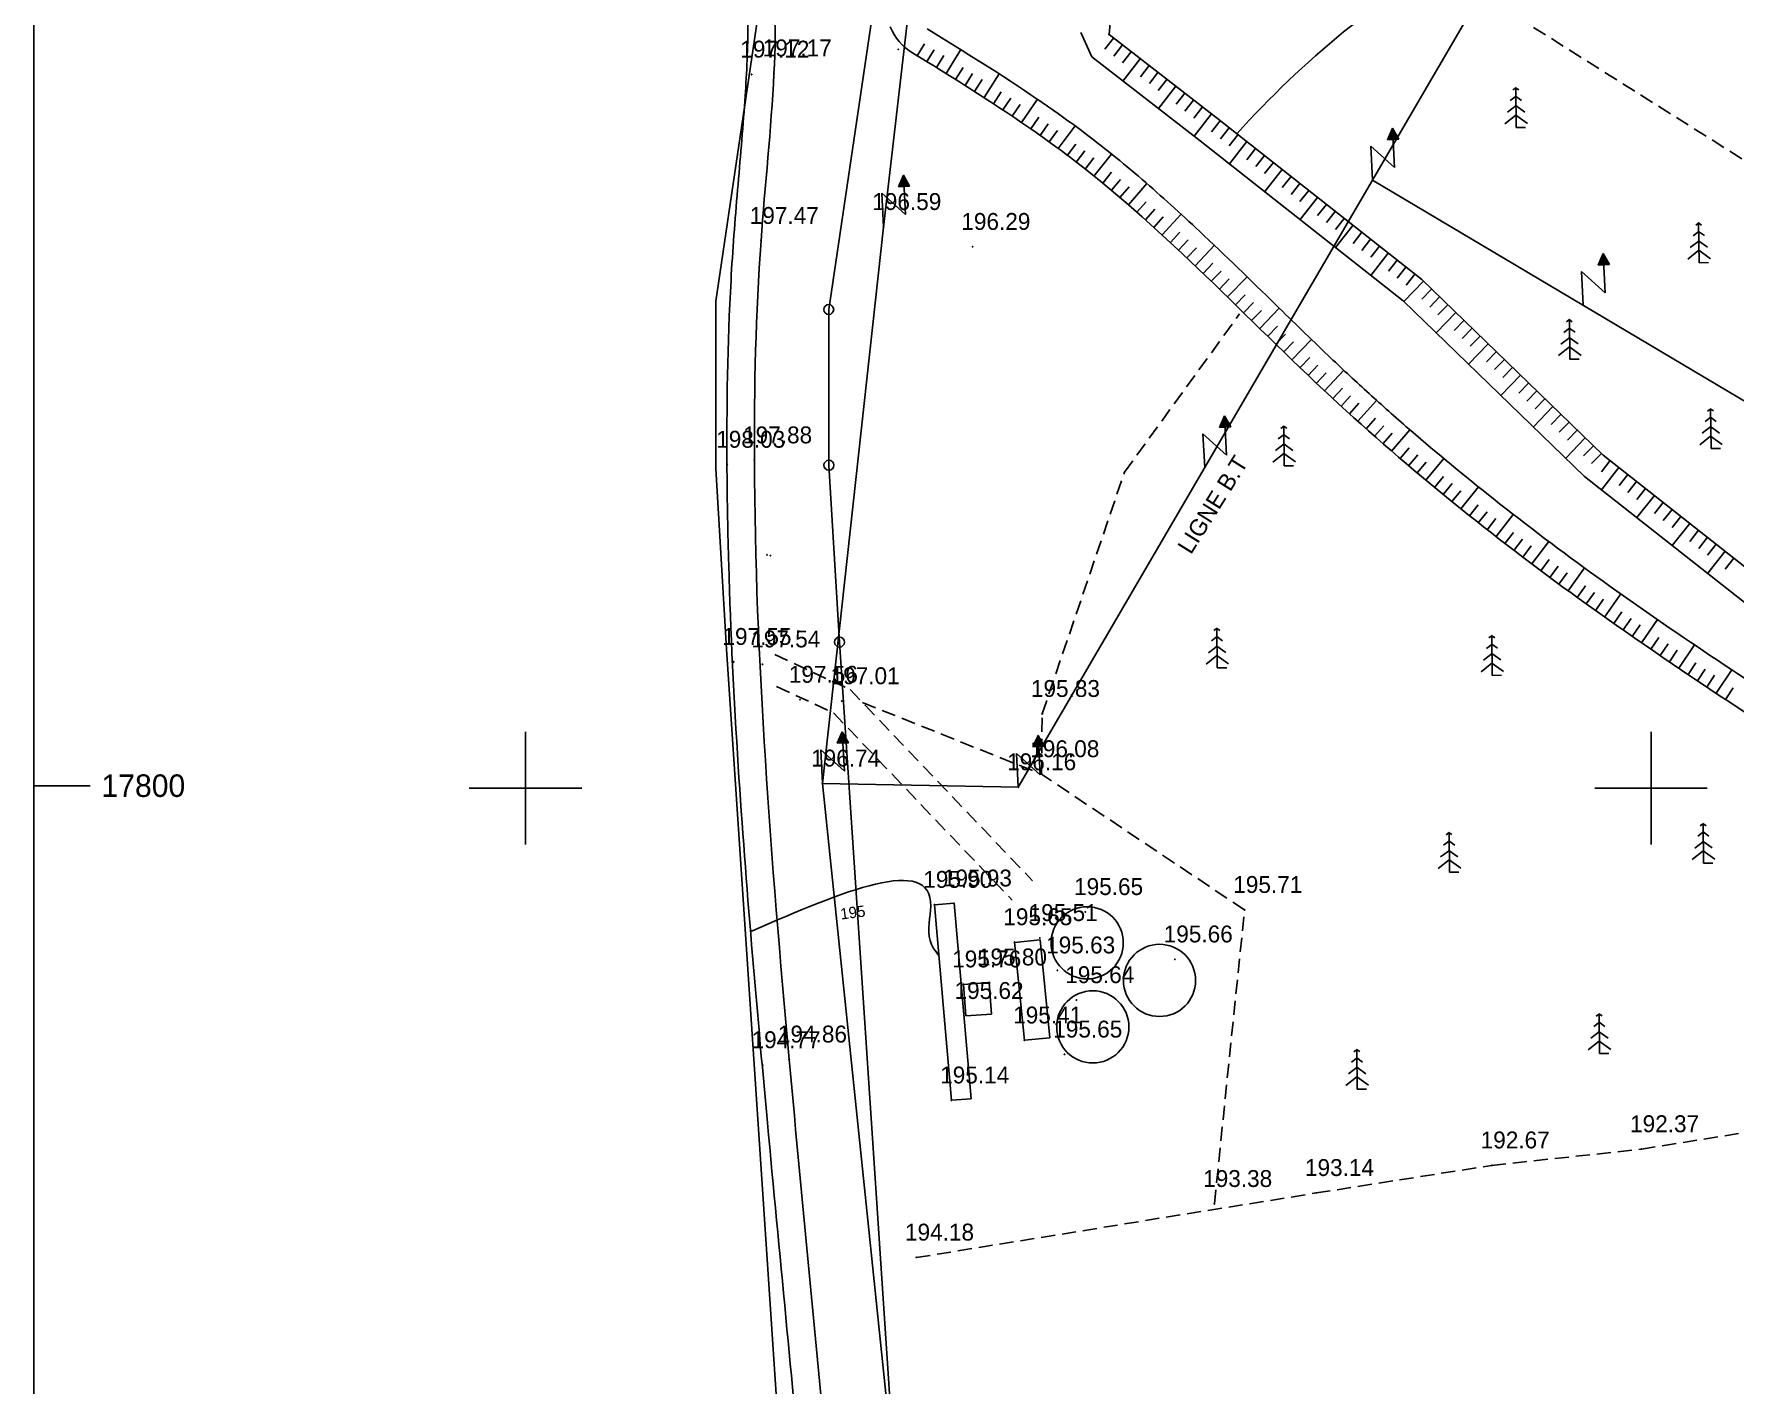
# Model space of a CAD drawing. Extents: x -83928 to -81707, y 15464 to 18601.
# Drawn here: x -83887.3 to -83585.3, y 17694 to 17933.9 of the extents above; entities that cross this region are included whole.
import ezdxf
from ezdxf.enums import TextEntityAlignment as Align

# ---------------------------------------------------------------- set-up
doc = ezdxf.new("R2010")
doc.units = 0
doc.header["$MEASUREMENT"] = 0
doc.linetypes.add('ACAD_ISO03W100', pattern=[30, 12, -18])
doc.linetypes.add('INTERROMPU', pattern=[0.75, 0.5, -0.25])
doc.layers.add('ACCE', color=4, linetype='INTERROMPU', lineweight=25)
for name, color, linetype in [('ALT', 7, 'Continuous'), ('BORNE', 1, 'Continuous'), ('CarPerim', 7, 'Continuous'), ('Carroyage 1', 7, 'Continuous'), ('CarTexte', 7, 'Continuous'), ('CNiv_1', 1, 'Continuous'), ('CONST', 7, 'Continuous'), ('CORDONNE', 6, 'Continuous'), ('Cotation CN', 6, 'Continuous'), ('ECOULEMENT', 160, 'ACAD_ISO03W100'), ('electric', 50, 'Continuous'), ('LIMITE', 40, 'INTERROMPU'), ('POINTS', 3, 'Continuous'), ('Talus', 5, 'Continuous'), ('TITRE', 1, 'Continuous'), ('USL', 2, 'Continuous'), ('VOIRIE', 4, 'Continuous')]:
    doc.layers.add(name, color=color, linetype=linetype)

# ---------------------------------------------------------------- blocks, each defined once
blk = doc.blocks.new('CotaCNiv')
at = {"invisible_edges": 15}
blk.add_3dface([(-0.5, -0.5), (0.5, -0.5), (0.5, 0.5), (-0.5, 0.5)], dxfattribs=at)
blk.add_3dface([(-0.5, -0.5), (0.5, -0.5), (0.5, 0.5), (-0.5, 0.5)], dxfattribs=at)
blk.add_attdef('ALTCNIV', text='', height=0.4).set_placement((0, 0), align=Align.MIDDLE)
blk = doc.blocks.new('T10')
at = {"layer": 'USL'}
for p, q in [((0.02, 3.53), (-0.26, 3.33)), ((-0.02, 3.53), (0.26, 3.33)), ((0, 0), (0, 3.5)), ((0.02, 1.94), (-0.77, 1.36)), ((0.02, 2.78), (-0.5, 2.4)), ((-0.02, 2.78), (0.5, 2.4)), ((-0.02, 1.94), (0.77, 1.36)), ((-1, 0.34), (-0.02, 1.1)), ((-0.02, 1.1), (1.01, 0.34)), ((0, 0), (0.83, 0))]:
    blk.add_line(p, q, dxfattribs=at)
blk = doc.blocks.new('*X2')
for p, q in [((6.01, 6.5), (6.67, 7.16)), ((6.03, 6.56), (6.66, 7.19)), ((6.04, 6.5), (6.68, 7.14)), ((6.07, 6.63), (6.64, 7.21)), ((6.08, 6.5), (6.69, 7.12)), ((6.1, 6.7), (6.63, 7.23)), ((6.11, 6.5), (6.7, 7.09)), ((6.14, 6.77), (6.62, 7.26)), ((6.15, 6.5), (6.72, 7.07)), ((6.17, 6.84), (6.61, 7.28)), ((6.18, 6.5), (6.73, 7.05)), ((6.21, 6.91), (6.6, 7.3)), ((6.22, 6.5), (6.74, 7.02)), ((6.24, 6.98), (6.59, 7.33)), ((6.25, 6.5), (6.75, 7)), ((6.28, 7.06), (6.57, 7.35)), ((6.29, 6.5), (6.76, 6.97)), ((6.31, 7.13), (6.56, 7.38)), ((6.32, 6.5), (6.77, 6.95)), ((6.35, 7.2), (6.55, 7.4)), ((6.36, 6.5), (6.79, 6.93)), ((6.38, 7.27), (6.54, 7.42)), ((6.39, 6.5), (6.8, 6.9)), ((6.42, 7.34), (6.53, 7.45)), ((6.43, 6.5), (6.81, 6.88)), ((6.45, 7.41), (6.52, 7.47)), ((6.46, 6.5), (6.82, 6.86)), ((6.49, 7.48), (6.5, 7.49)), ((6.5, 6.5), (6.83, 6.83)), ((6.54, 6.5), (6.85, 6.81)), ((6.57, 6.5), (6.86, 6.79)), ((6.61, 6.5), (6.87, 6.76)), ((6.64, 6.5), (6.88, 6.74)), ((6.68, 6.5), (6.89, 6.72)), ((6.71, 6.5), (6.9, 6.69)), ((6.75, 6.5), (6.92, 6.67)), ((6.78, 6.5), (6.93, 6.64)), ((6.82, 6.5), (6.94, 6.62)), ((6.85, 6.5), (6.95, 6.6)), ((6.89, 6.5), (6.96, 6.57)), ((6.92, 6.5), (6.97, 6.55)), ((6.96, 6.5), (6.99, 6.53)), ((6.99, 6.5), (7, 6.5))]:
    blk.add_line(p, q)

msp = doc.modelspace()

# ---------------------------------------------------------------- linework, layer by layer
at = {"layer": 'ACCE', "linetype": 'INTERROMPU', "ltscale": 5, "extrusion": (0.000932032, -0.005533, 0.999984)}
for p, q in [((-83755.68, 17823.69, 209.48), (-83742.29, 17817.48, 209.44)), ((-83755.38, 17818.04, 209.45), (-83745.26, 17813.35, 209.42)), ((-83742.29, 17817.48, 209.44), (-83709.9, 17783.53, 209.22)), ((-83745.26, 17813.35, 209.42), (-83713.52, 17780.08, 209.2))]:
    msp.add_line(p, q, dxfattribs=at)
at = {"layer": 'BORNE', "color": 2, "extrusion": (4.63065e-06, 1.2885e-05, 1)}
for centre in [(-83746.11, 17884.98, 207.68), (-83746.09, 17857.33, 207.68), (-83744.2, 17825.91, 207.68)]:
    msp.add_circle(centre, 0.877, dxfattribs=at)
at = {"layer": 'CarPerim'}
msp.add_line((-83887.33, 18600.42), (-83887.33, 17000.42), dxfattribs=at)
at = {"layer": 'Carroyage 1'}
for p, q in [((-83887.33, 17810.42), (-83887.33, 17790.42)), ((-83800, 17810), (-83800, 17790)), ((-83600, 17810), (-83600, 17790)), ((-83887.33, 17800.42), (-83877.33, 17800.42)), ((-83810, 17800), (-83790, 17800)), ((-83610, 17800), (-83590, 17800))]:
    msp.add_line(p, q, dxfattribs=at)
at = {"layer": 'CNiv_1', "color": 0}
msp.add_lwpolyline([(-81721.1, 18600.42), (-81721.1, 15464.43), (-83887.33, 15464.43), (-83887.33, 18600.42)], close=True, dxfattribs=at)
at = {"layer": 'CNiv_1', "elevation": 195}
for points in [[(-83374, 18009, -0.073734), (-83397.77, 17995.03, -0.085719), (-83421, 17990, -0.016783), (-83431.58, 17989.91, -0.018798), (-83441, 17990.5, -0.289655), (-83463.13, 18007.82, 0.433978), (-83482, 18016, 0.165752), (-83494.76, 18004.38, -0.148333), (-83508.5, 17991, -0.001356), (-83536.6, 17976.54, 0.001701), (-83559, 17965, 0.00115), (-83588.55, 17949.56, -0.002068), (-83605, 17941, -0.03171), (-83608.59, 17939.43, -0.015892), (-83616, 17937, -0.20613), (-83621.15, 17937.63, 0.09941), (-83631, 17941, 0.207404), (-83654.64, 17934.27, 0.037562), (-83673.6, 17916.19, 0.037562)], [(-83760.02, 17774.61, 0.022456), (-83759.67, 17774.67)]]:
    msp.add_lwpolyline(points, format="xyb", dxfattribs=at)
at = {"layer": 'CNiv_1'}
msp.add_open_spline([(-83759.67, 17774.67, 195), (-83743.73, 17781.54, 195), (-83724.76, 17789.72, 195), (-83728.98, 17773.6, 195), (-83727.25, 17771.08, 195), (-83726.54, 17770.28, 195)], degree=3, knots=[0, 0, 0, 0, 31.961783, 38.047616, 41.164659, 41.164659, 41.164659, 41.164659], dxfattribs=at)
at = {"layer": 'CONST', "linetype": 'ByBlock', "extrusion": (0.000932032, -0.005533, 0.999984)}
for p, q in [((-83727.32, 17779.26, 208.87), (-83723.84, 17779.56, 208.86)), ((-83724.3, 17744.52, 208.44), (-83727.32, 17779.26, 208.87)), ((-83720.82, 17744.82, 208.44), (-83723.84, 17779.56, 208.86)), ((-83713.09, 17772.57, 208.74), (-83708.56, 17773.07, 208.74)), ((-83713.09, 17772.62, 208.74), (-83711.33, 17755.17, 208.53)), ((-83708.56, 17773.07, 208.74), (-83706.8, 17755.63, 208.52)), ((-83722.18, 17765.13, 208.68), (-83717.61, 17765.48, 208.67)), ((-83722.18, 17765.13, 208.68), (-83721.76, 17759.52, 208.61)), ((-83717.61, 17765.47, 208.68), (-83717.19, 17759.86, 208.61)), ((-83721.76, 17759.52, 208.61), (-83717.19, 17759.86, 208.61)), ((-83711.34, 17755.22, 208.53), (-83706.8, 17755.63, 208.52)), ((-83720.82, 17744.82, 208.44), (-83724.31, 17744.57, 208.44))]:
    msp.add_line(p, q, dxfattribs=at)
for centre in [(-83700.16, 17771.89, -162.28), (-83687.31, 17765.21, -162.28), (-83699.17, 17756.96, -162.28)]:
    msp.add_circle(centre, 6.41, dxfattribs=at)
at = {"layer": 'CORDONNE', "extrusion": (0.000932032, -0.005533, 0.999984)}
for p, q in [((-83645.94, 17917.17, 210.22), (-83646.83, 17915.12, 210.21)), ((-83645.58, 17910.18, 210.18), (-83645.94, 17917.17, 210.22)), ((-83644.83, 17915.23, 210.21), (-83645.94, 17917.17, 210.22)), ((-83649.47, 17907.98, 210.17), (-83649.78, 17913.97, 210.2)), ((-83649.78, 17913.97, 210.2), (-83645.58, 17910.18, 210.18)), ((-83646.83, 17915.12, 210.21), (-83644.83, 17915.23, 210.21)), ((-83732.84, 17908.82, 210.39), (-83733.74, 17906.77, 210.38)), ((-83733.74, 17906.77, 210.38), (-83731.74, 17906.87, 210.38)), ((-83732.49, 17901.83, 210.35), (-83732.84, 17908.82, 210.39)), ((-83731.74, 17906.87, 210.38), (-83732.84, 17908.82, 210.39)), ((-83736.38, 17899.63, 210.34), (-83736.68, 17905.62, 210.38)), ((-83736.68, 17905.62, 210.38), (-83732.49, 17901.83, 210.35)), ((-83608.49, 17894.92, 209.83), (-83609.39, 17892.87, 209.82)), ((-83608.13, 17887.93, 209.79), (-83608.49, 17894.92, 209.83)), ((-83607.39, 17892.97, 209.82), (-83608.49, 17894.92, 209.83)), ((-83612.33, 17891.72, 209.82), (-83608.13, 17887.93, 209.79)), ((-83612.03, 17885.73, 209.79), (-83612.33, 17891.72, 209.82)), ((-83609.39, 17892.87, 209.82), (-83607.39, 17892.97, 209.82)), ((-83675.77, 17866.09, 209.7), (-83676.67, 17864.05, 209.69)), ((-83675.42, 17859.1, 209.66), (-83675.77, 17866.09, 209.7)), ((-83674.67, 17864.15, 209.69), (-83675.77, 17866.09, 209.7)), ((-83679.61, 17862.89, 209.68), (-83675.42, 17859.1, 209.66)), ((-83679.31, 17856.9, 209.65), (-83679.61, 17862.89, 209.68)), ((-83676.67, 17864.05, 209.69), (-83674.67, 17864.15, 209.69)), ((-83743.7, 17809.99, 209.23), (-83744.6, 17807.94, 209.22)), ((-83744.6, 17807.94, 209.22), (-83742.6, 17808.04, 209.22)), ((-83743.34, 17803, 209.2), (-83743.7, 17809.99, 209.23)), ((-83742.6, 17808.04, 209.22), (-83743.7, 17809.99, 209.23)), ((-83708.92, 17809.35, 209.12), (-83709.82, 17807.3, 209.11)), ((-83709.82, 17807.3, 209.11), (-83707.82, 17807.41, 209.11)), ((-83707.82, 17807.41, 209.11), (-83708.92, 17809.35, 209.12)), ((-83708.56, 17802.36, 209.08), (-83708.91, 17809.35, 209.12)), ((-83747.24, 17800.8, 209.19), (-83747.54, 17806.79, 209.22)), ((-83747.54, 17806.79, 209.22), (-83743.34, 17803, 209.2)), ((-83712.45, 17800.16, 209.07), (-83712.76, 17806.15, 209.1)), ((-83712.76, 17806.15, 209.1), (-83708.56, 17802.36, 209.08))]:
    msp.add_line(p, q, dxfattribs=at)
at = {"layer": 'ECOULEMENT', "linetype": 'ByBlock', "extrusion": (0.000932032, -0.005533, 0.999984)}
msp.add_line((-83701.3, 17934.2, 211.29), (-83699.37, 17929.84, 210.61), dxfattribs=at)
for points, elevation in [([(-83756.31, 18014.18), (-83742.34, 18014.57), (-83735.34, 18004.85), (-83740.85, 17997.08), (-83733.75, 17999.91), (-83737.27, 17995.24), (-83727.16, 18000.74), (-83728.41, 17992.91), (-83721.48, 17987.7), (-83707.88, 17978.33), (-83705.39, 17972.57), (-83700.66, 17973.05), (-83702.8, 17959.36), (-83703.09, 17947.15), (-83695.22, 17949.48), (-83696.47, 17934.25)], 34.04), ([(-83696.47, 17934.25), (-83677.21, 17919.36), (-83640.89, 17890.74), (-83608.66, 17859.56), (-83558.02, 17819.7), (-83541.14, 17802.32), (-83537.05, 17786.48), (-83533.47, 17766.03), (-83524.92, 17733.51)], 33.39), ([(-83699.53, 17930.3), (-83680.28, 17915.42), (-83644.18, 17886.97), (-83611.96, 17855.79), (-83561.38, 17815.98), (-83545.65, 17799.79), (-83541.94, 17785.42), (-83538.36, 17764.97), (-83529.76, 17732.24)], 33.39)]:
    msp.add_lwpolyline(points, dxfattribs=dict(at, elevation=elevation))
msp.add_arc((-83725.98, 17938.47, -162.28), 10, 203.1095, 238.4927, dxfattribs=at)
at = {"layer": 'ECOULEMENT', "linetype": 'ByBlock'}
for points, knots in [([(-83728.62, 17934.83, 14.99), (-83722.02, 17930.78, 14.96), (-83715.39, 17926.67, 14.94), (-83706.32, 17920.47, 14.89), (-83703.75, 17918.65, 14.88), (-83699.37, 17915.37, 14.86), (-83697.54, 17913.95, 14.85), (-83693.95, 17911.06, 14.83), (-83692.18, 17909.58, 14.82), (-83686.96, 17905.09, 14.79), (-83683.57, 17902.01, 14.77), (-83675.63, 17894.57, 14.72), (-83671.14, 17890.18, 14.69), (-83663.57, 17882.78, 14.64), (-83660.48, 17879.77, 14.62), (-83655.1, 17874.66, 14.59), (-83652.82, 17872.53, 14.58), (-83648.22, 17868.34, 14.55), (-83645.89, 17866.27, 14.54), (-83638.84, 17860.15, 14.5), (-83634.04, 17856.17, 14.47), (-83623.15, 17847.5, 14.41), (-83617.02, 17842.86, 14.38), (-83598.32, 17829.3, 14.29), (-83585.45, 17820.76, 14.23), (-83567.1, 17808.9, 14.15), (-83561.74, 17805.48, 14.12), (-83556.37, 17802.05, 14.1)], [3.176077, 3.176077, 3.176077, 3.176077, 26.264516, 26.264516, 35.534882, 35.534882, 42.305765, 42.305765, 49.076647, 49.076647, 62.618412, 62.618412, 81.32732, 81.32732, 94.294057, 94.294057, 103.736618, 103.736618, 113.179178, 113.179178, 132.064299, 132.064299, 155.368404, 155.368404, 201.976614, 201.976614, 221.065664, 221.065664, 221.065664, 221.065664]), ([(-83731.23, 17930.57, 14.97), (-83721.31, 17924.49, 14.93), (-83693.91, 17907.38, 14.81), (-83659.02, 17869.41, 14.57), (-83611.27, 17831.21, 14.31), (-83577.2, 17809.43, 14.16), (-83559.07, 17797.84, 14.08)], [3.176077, 3.176077, 3.176077, 3.176077, 37.952596, 99.830927, 156.532489, 221.065664, 221.065664, 221.065664, 221.065664])]:
    msp.add_open_spline(points, degree=3, knots=knots, dxfattribs=at)
at = {"layer": 'electric', "extrusion": (0.000932032, -0.005533, 0.999984)}
for p, q in [((-83736.38, 17899.63, 210.34), (-83705.73, 18164.22, 213.43)), ((-83712.45, 17800.16, 209.07), (-83630.19, 17940.99, 210.51)), ((-83649.47, 17907.98, 210.17), (-83408.2, 17764.6, 207.69)), ((-83736.38, 17899.63, 210.34), (-83747.24, 17800.8, 209.19)), ((-83706.93, 17412.56, 204.39), (-83747.24, 17800.8, 209.19)), ((-83747.24, 17800.8, 209.19), (-83712.41, 17800.14, 209.07))]:
    msp.add_line(p, q, dxfattribs=at)
at = {"layer": 'LIMITE', "linetype": 'INTERROMPU', "ltscale": 5, "extrusion": (0.000932032, -0.005533, 0.999984)}
for p, q in [((-83740.1, 17815.18, 209.34), (-83708.3, 17802.46, 209.08)), ((-83708.3, 17802.46, 209.08), (-83708.19, 17813.15, 209.21)), ((-83672.23, 17778.35, 208.68), (-83708.3, 17802.46, 209.08)), ((-83677.58, 17726.14, 208.07), (-83672.23, 17778.35, 208.68)), ((-83601.71, 17735.86, 207.95), (-83549.7, 17744.18, 207.89)), ((-83628.27, 17732.99, 208), (-83601.71, 17735.86, 207.95)), ((-83659.49, 17728.09, 208.04), (-83628.27, 17732.99, 208)), ((-83730.56, 17716.61, 208.12), (-83659.49, 17728.09, 208.04))]:
    msp.add_line(p, q, dxfattribs=at)
for points, elevation in [([(-83577.69, 17852.29), (-83561.81, 17898.23), (-83630.37, 17941.41), (-83640.04, 17956.01)], 32.6), ([(-83708.35, 17813.61), (-83693.73, 17856.54), (-83673.26, 17884.66)], 32.63)]:
    msp.add_lwpolyline(points, dxfattribs=dict(at, elevation=elevation))
at = {"layer": 'POINTS', "extrusion": (0.002059, -0.012217, 0.999923)}
for centre in [(-83734.02, 17930.28, -182.42), (-83696.57, 17932.92, -182.42), (-83760.08, 17925.83, -182.42), (-83756.1, 17926.05, -182.42), (-83736.63, 17898.76, -182.42), (-83758.4, 17896.29, -182.42), (-83720.8, 17895.23, -182.42), (-83764.36, 17856.54, -182.42), (-83759.58, 17857.32, -182.42), (-83757.31, 17840.52, -182.42), (-83756.72, 17840.38, -182.42), (-83763.25, 17821.52, -182.42), (-83758.13, 17821.08, -182.42), (-83751.45, 17814.8, -182.42), (-83744.03, 17814.54, -182.42), (-83708.44, 17812.27, -182.42), (-83708.55, 17801.57, -182.42), (-83747.49, 17799.92, -182.42), (-83712.66, 17799.26, -182.42), (-83727.57, 17778.38, -182.42), (-83724.08, 17778.62, -182.42), (-83700.77, 17777.1, -182.42), (-83672.48, 17777.47, -182.42), (-83713.34, 17771.74, -182.42), (-83708.84, 17772.47, -182.42), (-83684.84, 17768.68, -182.42), (-83722.43, 17764.25, -182.42), (-83717.86, 17764.6, -182.42), (-83705.73, 17766.73, -182.42), (-83702.34, 17761.45, -182.42), (-83711.59, 17754.29, -182.42), (-83704.47, 17751.79, -182.42), (-83758.08, 17749.9, -182.42), (-83753.39, 17750.91, -182.42), (-83724.56, 17743.64, -182.42), (-83601.97, 17734.98, -182.42), (-83601.97, 17734.98, -182.42), (-83628.52, 17732.1, -182.42), (-83628.52, 17732.1, -182.42), (-83677.83, 17725.25, -182.42), (-83677.83, 17725.25, -182.42), (-83659.74, 17727.2, -182.42), (-83659.74, 17727.2, -182.42), (-83730.81, 17715.73, -182.42), (-83730.81, 17715.73, -182.42)]:
    msp.add_circle(centre, 0.05, dxfattribs=at)
at = {"layer": 'Talus', "linetype": 'ByBlock', "extrusion": (0.000932032, -0.005533, 0.999984)}
for p, q in [((-83730.38, 17930.04, 14.97), (-83729.07, 17932.17, 14.98)), ((-83728.67, 17929, 14.96), (-83727.36, 17931.12, 14.97)), ((-83725.27, 17926.89, 14.95), (-83722.63, 17931.14, 14.97)), ((-83695.52, 17933.18, 210.62), (-83697.05, 17931.21, 210.61)), ((-83693.94, 17931.96, 210.62), (-83695.47, 17929.98, 210.61)), ((-83726.97, 17927.95, 14.95), (-83725.66, 17930.07, 14.96)), ((-83723.58, 17925.83, 14.94), (-83722.25, 17927.95, 14.95)), ((-83692.36, 17930.74, 210.61), (-83693.89, 17928.76, 210.6)), ((-83690.78, 17929.51, 210.6), (-83693.83, 17925.56, 210.58)), ((-83689.19, 17928.29, 210.59), (-83690.72, 17926.31, 210.58)), ((-83721.88, 17924.77, 14.93), (-83720.55, 17926.88, 14.94)), ((-83720.19, 17923.69, 14.92), (-83718.85, 17925.8, 14.93)), ((-83718.51, 17922.61, 14.92), (-83715.8, 17926.81, 14.94)), ((-83687.61, 17927.07, 210.58), (-83689.14, 17925.09, 210.57)), ((-83686.03, 17925.84, 210.57), (-83687.56, 17923.87, 210.57)), ((-83716.83, 17921.52, 14.91), (-83715.47, 17923.62, 14.92)), ((-83715.16, 17920.42, 14.9), (-83713.78, 17922.51, 14.91)), ((-83711.84, 17918.19, 14.89), (-83709.02, 17922.32, 14.91)), ((-83684.45, 17924.62, 210.57), (-83687.5, 17920.67, 210.55)), ((-83682.86, 17923.4, 210.56), (-83684.39, 17921.42, 210.55)), ((-83681.28, 17922.18, 210.55), (-83682.81, 17920.2, 210.54)), ((-83713.5, 17919.31, 14.89), (-83712.1, 17921.39, 14.9)), ((-83710.2, 17917.06, 14.88), (-83708.77, 17919.11, 14.89)), ((-83679.7, 17920.95, 210.54), (-83681.23, 17918.97, 210.53)), ((-83678.12, 17919.73, 210.53), (-83681.18, 17915.77, 210.51)), ((-83708.56, 17915.91, 14.87), (-83707.11, 17917.95, 14.88)), ((-83706.93, 17914.75, 14.86), (-83705.47, 17916.77, 14.87)), ((-83705.32, 17913.57, 14.85), (-83702.35, 17917.59, 14.87)), ((-83676.54, 17918.5, 210.53), (-83678.09, 17916.54, 210.52)), ((-83674.97, 17917.26, 210.52), (-83676.52, 17915.3, 210.51)), ((-83673.4, 17916.03, 210.51), (-83674.94, 17914.06, 210.5)), ((-83703.71, 17912.37, 14.85), (-83702.21, 17914.37, 14.86)), ((-83702.12, 17911.16, 14.84), (-83700.6, 17913.14, 14.85)), ((-83671.83, 17914.79, 210.5), (-83674.92, 17910.86, 210.48)), ((-83670.26, 17913.55, 210.49), (-83671.8, 17911.59, 210.48)), ((-83700.54, 17909.93, 14.83), (-83699, 17911.9, 14.84)), ((-83698.98, 17908.69, 14.82), (-83695.84, 17912.58, 14.84)), ((-83668.68, 17912.31, 210.48), (-83670.23, 17910.35, 210.47)), ((-83667.11, 17911.07, 210.48), (-83668.66, 17909.11, 210.47)), ((-83665.54, 17909.84, 210.47), (-83668.64, 17905.91, 210.45)), ((-83697.43, 17907.43, 14.81), (-83695.84, 17909.36, 14.82)), ((-83695.89, 17906.15, 14.8), (-83694.28, 17908.07, 14.81)), ((-83694.36, 17904.86, 14.8), (-83692.74, 17906.76, 14.8)), ((-83692.84, 17903.55, 14.79), (-83689.57, 17907.33, 14.8)), ((-83663.97, 17908.6, 210.46), (-83665.52, 17906.63, 210.45)), ((-83662.4, 17907.36, 210.45), (-83663.95, 17905.4, 210.44)), ((-83691.34, 17902.24, 14.78), (-83689.69, 17904.12, 14.79)), ((-83660.83, 17906.12, 210.44), (-83662.38, 17904.16, 210.43)), ((-83659.26, 17904.88, 210.43), (-83662.35, 17900.96, 210.41)), ((-83689.84, 17900.91, 14.77), (-83688.18, 17902.78, 14.78)), ((-83688.35, 17899.57, 14.76), (-83686.68, 17901.43, 14.77)), ((-83686.87, 17898.23, 14.75), (-83683.5, 17901.92, 14.77)), ((-83657.69, 17903.65, 210.43), (-83659.24, 17901.68, 210.42)), ((-83656.12, 17902.41, 210.42), (-83657.67, 17900.45, 210.41)), ((-83654.55, 17901.17, 210.41), (-83656.09, 17899.21, 210.4)), ((-83685.4, 17896.87, 14.74), (-83683.7, 17898.71, 14.75)), ((-83652.98, 17899.93, 210.4), (-83656.07, 17896.01, 210.38)), ((-83651.41, 17898.7, 210.39), (-83652.95, 17896.73, 210.38)), ((-83683.94, 17895.51, 14.73), (-83682.23, 17897.34, 14.74)), ((-83682.48, 17894.14, 14.72), (-83680.77, 17895.96, 14.73)), ((-83681.03, 17892.76, 14.72), (-83677.58, 17896.39, 14.73)), ((-83649.83, 17897.46, 210.38), (-83651.38, 17895.49, 210.37)), ((-83648.26, 17896.22, 210.38), (-83649.81, 17894.26, 210.37)), ((-83646.69, 17894.98, 210.37), (-83649.79, 17891.05, 210.35)), ((-83679.58, 17891.38, 14.71), (-83677.86, 17893.19, 14.72)), ((-83678.14, 17890, 14.7), (-83676.41, 17891.8, 14.71)), ((-83645.12, 17893.74, 210.36), (-83646.67, 17891.78, 210.35)), ((-83643.55, 17892.51, 210.35), (-83645.1, 17890.54, 210.34)), ((-83676.7, 17888.61, 14.69), (-83674.97, 17890.4, 14.7)), ((-83675.27, 17887.22, 14.68), (-83671.78, 17890.8, 14.7)), ((-83640.44, 17890, 210.33), (-83643.91, 17886.41, 210.32)), ((-83641.98, 17891.27, 210.34), (-83643.53, 17889.3, 210.33)), ((-83639, 17888.61, 210.32), (-83640.74, 17886.81, 210.32)), ((-83673.84, 17885.82, 14.67), (-83672.09, 17887.61, 14.68)), ((-83672.4, 17884.42, 14.66), (-83670.66, 17886.21, 14.67)), ((-83637.56, 17887.22, 210.32), (-83639.3, 17885.42, 210.31)), ((-83636.12, 17885.83, 210.31), (-83637.86, 17884.03, 210.3)), ((-83670.97, 17883.03, 14.65), (-83669.23, 17884.82, 14.66)), ((-83669.54, 17881.63, 14.64), (-83666.05, 17885.21, 14.66)), ((-83634.69, 17884.44, 210.3), (-83638.16, 17880.84, 210.28)), ((-83633.25, 17883.05, 210.29), (-83634.99, 17881.25, 210.28)), ((-83668.11, 17880.23, 14.63), (-83666.37, 17882.02, 14.64)), ((-83666.68, 17878.84, 14.63), (-83664.93, 17880.63, 14.63)), ((-83663.8, 17876.06, 14.61), (-83660.33, 17879.66, 14.62)), ((-83631.81, 17881.66, 210.28), (-83633.55, 17879.86, 210.27)), ((-83630.37, 17880.26, 210.27), (-83632.11, 17878.47, 210.26)), ((-83665.24, 17877.45, 14.62), (-83663.5, 17879.24, 14.62)), ((-83628.94, 17878.87, 210.26), (-83632.41, 17875.28, 210.24)), ((-83627.5, 17877.48, 210.25), (-83629.24, 17875.69, 210.24)), ((-83662.36, 17874.67, 14.6), (-83660.63, 17876.47, 14.61)), ((-83660.92, 17873.29, 14.59), (-83659.19, 17875.1, 14.6)), ((-83659.46, 17871.91, 14.58), (-83657.75, 17873.73, 14.59)), ((-83658.01, 17870.54, 14.57), (-83654.59, 17874.19, 14.59)), ((-83626.06, 17876.09, 210.24), (-83627.8, 17874.3, 210.24)), ((-83624.62, 17874.7, 210.23), (-83626.36, 17872.91, 210.23)), ((-83656.54, 17869.18, 14.56), (-83654.84, 17871.01, 14.57)), ((-83623.19, 17873.31, 210.23), (-83626.66, 17869.72, 210.21)), ((-83621.75, 17871.92, 210.22), (-83623.49, 17870.12, 210.21)), ((-83620.31, 17870.53, 210.21), (-83622.05, 17868.73, 210.2)), ((-83655.07, 17867.82, 14.55), (-83653.38, 17869.67, 14.56)), ((-83653.6, 17866.48, 14.54), (-83651.92, 17868.33, 14.55)), ((-83652.11, 17865.13, 14.54), (-83648.77, 17868.85, 14.55)), ((-83617.44, 17867.75, 210.19), (-83620.91, 17864.16, 210.17)), ((-83618.88, 17869.14, 210.2), (-83620.61, 17867.34, 210.19)), ((-83650.62, 17863.8, 14.53), (-83648.96, 17865.67, 14.54)), ((-83616, 17866.36, 210.18), (-83617.74, 17864.56, 210.17)), ((-83614.56, 17864.97, 210.17), (-83616.3, 17863.17, 210.16)), ((-83649.12, 17862.48, 14.52), (-83647.47, 17864.35, 14.53)), ((-83647.62, 17861.16, 14.51), (-83645.98, 17863.04, 14.52)), ((-83646.11, 17859.85, 14.5), (-83642.84, 17863.63, 14.52)), ((-83611.69, 17862.19, 210.15), (-83615.16, 17858.59, 210.14)), ((-83613.13, 17863.58, 210.16), (-83614.86, 17861.78, 210.15)), ((-83644.59, 17858.54, 14.49), (-83642.97, 17860.44, 14.5)), ((-83643.07, 17857.24, 14.48), (-83641.45, 17859.15, 14.49)), ((-83640.01, 17854.67, 14.47), (-83636.81, 17858.51, 14.49)), ((-83610.25, 17860.8, 210.14), (-83611.99, 17859, 210.14)), ((-83608.81, 17859.41, 210.14), (-83610.55, 17857.61, 210.13)), ((-83641.54, 17855.95, 14.48), (-83639.93, 17857.87, 14.48)), ((-83607.27, 17858.14, 210.13), (-83608.82, 17856.17, 210.12)), ((-83605.7, 17856.9, 210.12), (-83608.79, 17852.97, 210.1)), ((-83604.13, 17855.66, 210.11), (-83605.67, 17853.7, 210.1)), ((-83638.47, 17853.4, 14.46), (-83636.88, 17855.32, 14.47)), ((-83636.92, 17852.13, 14.45), (-83635.34, 17854.06, 14.46)), ((-83635.37, 17850.86, 14.44), (-83633.8, 17852.81, 14.45)), ((-83633.82, 17849.61, 14.43), (-83630.68, 17853.51, 14.45)), ((-83602.56, 17854.42, 210.1), (-83604.1, 17852.46, 210.09)), ((-83600.98, 17853.19, 210.09), (-83602.53, 17851.22, 210.08)), ((-83632.25, 17848.36, 14.42), (-83630.7, 17850.31, 14.43)), ((-83599.41, 17851.95, 210.09), (-83602.51, 17848.02, 210.07)), ((-83597.84, 17850.71, 210.08), (-83599.39, 17848.75, 210.07)), ((-83596.27, 17849.48, 210.07), (-83597.82, 17847.51, 210.06)), ((-83630.69, 17847.12, 14.42), (-83629.14, 17849.08, 14.43)), ((-83629.11, 17845.88, 14.41), (-83627.57, 17847.85, 14.42)), ((-83627.54, 17844.65, 14.4), (-83624.47, 17848.6, 14.42)), ((-83594.7, 17848.24, 210.06), (-83596.24, 17846.28, 210.05)), ((-83593.13, 17847, 210.05), (-83596.22, 17843.07, 210.03)), ((-83625.95, 17843.43, 14.39), (-83624.43, 17845.41, 14.4)), ((-83624.37, 17842.21, 14.38), (-83622.85, 17844.2, 14.39)), ((-83621.18, 17839.8, 14.37), (-83618.17, 17843.79, 14.39)), ((-83591.56, 17845.77, 210.04), (-83593.1, 17843.8, 210.03)), ((-83589.98, 17844.53, 210.04), (-83591.53, 17842.56, 210.03)), ((-83588.41, 17843.29, 210.03), (-83589.96, 17841.33, 210.02)), ((-83622.77, 17841, 14.38), (-83621.27, 17842.99, 14.38)), ((-83619.58, 17838.6, 14.36), (-83618.08, 17840.6, 14.37)), ((-83586.84, 17842.05, 210.02), (-83589.93, 17838.13, 210)), ((-83585.27, 17840.82, 210.01), (-83586.82, 17838.85, 210)), ((-83617.97, 17837.41, 14.35), (-83616.48, 17839.42, 14.36)), ((-83616.36, 17836.22, 14.34), (-83614.88, 17838.24, 14.35)), ((-83614.75, 17835.04, 14.33), (-83611.8, 17839.08, 14.35)), ((-83613.13, 17833.86, 14.33), (-83611.66, 17835.89, 14.34)), ((-83611.5, 17832.7, 14.32), (-83610.05, 17834.73, 14.33)), ((-83608.25, 17830.37, 14.3), (-83605.36, 17834.46, 14.32)), ((-83609.88, 17831.53, 14.31), (-83608.43, 17833.57, 14.32)), ((-83606.61, 17829.22, 14.29), (-83605.17, 17831.27, 14.3)), ((-83604.97, 17828.07, 14.29), (-83603.54, 17830.12, 14.3)), ((-83603.33, 17826.93, 14.28), (-83601.91, 17828.98, 14.29)), ((-83601.69, 17825.79, 14.27), (-83598.85, 17829.91, 14.29)), ((-83600.04, 17824.66, 14.26), (-83598.63, 17826.72, 14.27)), ((-83598.39, 17823.53, 14.26), (-83596.98, 17825.6, 14.27)), ((-83595.08, 17821.28, 14.24), (-83592.28, 17825.43, 14.26)), ((-83596.74, 17822.4, 14.25), (-83595.33, 17824.47, 14.26)), ((-83593.42, 17820.17, 14.23), (-83592.03, 17822.24, 14.24)), ((-83591.76, 17819.05, 14.22), (-83590.37, 17821.13, 14.23)), ((-83590.1, 17817.94, 14.22), (-83588.71, 17820.02, 14.23)), ((-83588.43, 17816.84, 14.21), (-83585.67, 17821, 14.23)), ((-83586.76, 17815.73, 14.2), (-83585.39, 17817.82, 14.21))]:
    msp.add_line(p, q, dxfattribs=at)
at = {"layer": 'TITRE', "color": 6, "extrusion": (4.63065e-06, 1.2885e-05, 1), "elevation": 207.68}
for points in [[(-83727.6, 18147.34), (-83766.2, 17886.45), (-83766.18, 17856.72), (-83764.25, 17824.64), (-83736.98, 17415.31)], [(-83707.73, 18144.4), (-83746.11, 17884.98), (-83746.09, 17857.33), (-83744.2, 17825.91), (-83716.93, 17416.65)]]:
    msp.add_lwpolyline(points, dxfattribs=at)
at = {"layer": 'VOIRIE'}
for points, knots in [([(-83880.19, 17309.45, 203.69), (-83870.72, 17312.65, 203.7), (-83849.22, 17319.91, 203.72), (-83810.98, 17329.82, 203.72), (-83774.63, 17342.14, 203.75), (-83743, 17360.24, 203.87), (-83725.29, 17387.75, 204.15), (-83724.07, 17429.47, 204.65), (-83728.08, 17486.27, 205.34), (-83737.01, 17569.6, 206.37), (-83744.34, 17660.8, 207.49), (-83754.23, 17760.67, 208.73), (-83760.2, 17835.6, 209.65), (-83758.85, 17894.19, 210.35), (-83755.42, 17925.35, 210.71), (-83755.41, 17944.11, 210.94), (-83756.97, 17952.44, 211.04)], [0, 0, 0, 0, 29.956877, 68.055213, 118.47798, 144.890403, 175.865111, 211.414278, 267.498366, 347.618267, 462.394183, 542.132973, 648.723442, 687.711001, 717.559747, 743.085288, 743.085288, 743.085288, 743.085288]), ([(-83881.75, 17314.07, 203.75), (-83877.58, 17315.48, 203.75), (-83873.4, 17316.89, 203.76), (-83865.64, 17319.46, 203.76), (-83862.07, 17320.62, 203.77), (-83855.64, 17322.64, 203.77), (-83852.79, 17323.51, 203.77), (-83847.1, 17325.2, 203.78), (-83844.25, 17326.02, 203.78), (-83835.71, 17328.43, 203.78), (-83830.02, 17329.99, 203.78), (-83819.26, 17333.02, 203.78), (-83814.18, 17334.49, 203.78), (-83804.1, 17337.61, 203.79), (-83799.1, 17339.25, 203.79), (-83790.76, 17342.23, 203.8), (-83787.4, 17343.5, 203.81), (-83781.48, 17345.88, 203.82), (-83778.92, 17346.96, 203.82), (-83774.55, 17348.91, 203.83), (-83772.73, 17349.76, 203.84), (-83769.05, 17351.53, 203.85), (-83767.2, 17352.45, 203.85), (-83763.58, 17354.36, 203.86), (-83761.8, 17355.36, 203.87), (-83756.62, 17358.47, 203.89), (-83753.37, 17360.74, 203.91), (-83749.35, 17364.18, 203.94), (-83748.33, 17365.12, 203.95), (-83746.36, 17367.09, 203.96), (-83745.4, 17368.12, 203.97), (-83742.65, 17371.31, 204), (-83740.96, 17373.58, 204.03), (-83738.16, 17377.98, 204.07), (-83737, 17380.07, 204.09), (-83735.23, 17383.78, 204.13), (-83734.56, 17385.38, 204.15), (-83733.39, 17388.51, 204.18), (-83732.9, 17390.05, 204.2), (-83732.04, 17393.17, 204.23), (-83731.67, 17394.76, 204.25), (-83730.72, 17399.58, 204.31), (-83730.3, 17402.89, 204.34), (-83729.78, 17409.37, 204.42), (-83729.67, 17412.55, 204.46), (-83729.59, 17417.8, 204.52), (-83729.59, 17419.87, 204.55), (-83729.64, 17426.09, 204.62), (-83729.73, 17430.23, 204.67), (-83730, 17438.48, 204.77), (-83730.19, 17442.6, 204.82), (-83730.85, 17454.94, 204.97), (-83731.44, 17463.15, 205.07), (-83732.77, 17479.47, 205.27), (-83733.5, 17487.59, 205.37), (-83735.02, 17503.84, 205.57), (-83735.82, 17511.98, 205.67), (-83737.57, 17529.58, 205.89), (-83738.52, 17539.04, 206.01), (-83740.2, 17556.14, 206.22), (-83740.93, 17563.76, 206.31), (-83742.34, 17579, 206.5), (-83743.03, 17586.62, 206.6), (-83745.06, 17609.47, 206.88), (-83746.37, 17624.7, 207.06), (-83748.66, 17650.93, 207.39), (-83749.63, 17661.95, 207.52), (-83751.65, 17683.96, 207.79), (-83752.69, 17694.97, 207.93), (-83754.83, 17717.51, 208.21), (-83755.93, 17729.03, 208.35), (-83757.98, 17751.09, 208.62), (-83758.93, 17761.61, 208.75), (-83760.7, 17782.69, 209.01), (-83761.51, 17793.24, 209.14), (-83762.95, 17815.73, 209.42), (-83763.55, 17827.67, 209.56), (-83764.05, 17845.23, 209.77), (-83764.15, 17850.84, 209.84), (-83764.27, 17867.66, 210.05), (-83764.09, 17878.92, 210.18), (-83763.33, 17892.84, 210.35), (-83763.16, 17895.53, 210.38), (-83762.76, 17900.89, 210.44), (-83762.54, 17903.55, 210.47), (-83761.86, 17911.52, 210.57), (-83761.38, 17916.79, 210.63), (-83760.88, 17924.19, 210.72), (-83760.75, 17926.34, 210.74), (-83760.56, 17930.64, 210.79), (-83760.49, 17932.77, 210.82), (-83760.45, 17939.14, 210.89), (-83760.62, 17943.32, 210.94), (-83761.3, 17948.8, 211.01), (-83761.51, 17950.21, 211.03), (-83761.77, 17951.6, 211.05)], [0, 0, 0, 0, 13.197311, 13.197311, 24.402783, 24.402783, 33.238569, 33.238569, 42.074355, 42.074355, 59.745926, 59.745926, 75.740837, 75.740837, 91.735747, 91.735747, 102.713904, 102.713904, 111.218943, 111.218943, 117.360111, 117.360111, 123.695093, 123.695093, 130.030076, 130.030076, 142.700041, 142.700041, 147.223319, 147.223319, 151.746598, 151.746598, 160.793155, 160.793155, 168.438134, 168.438134, 174.024386, 174.024386, 179.288118, 179.288118, 184.551851, 184.551851, 195.079317, 195.079317, 204.816541, 204.816541, 211.044559, 211.044559, 223.500594, 223.500594, 235.95663, 235.95663, 260.8687, 260.8687, 285.423205, 285.423205, 309.97771, 309.97771, 338.48174, 338.48174, 361.408896, 361.408896, 384.336052, 384.336052, 430.190365, 430.190365, 463.388963, 463.388963, 496.587562, 496.587562, 531.323229, 531.323229, 562.971393, 562.971393, 594.619557, 594.619557, 630.304738, 630.304738, 647.008932, 647.008932, 680.417318, 680.417318, 688.40276, 688.40276, 696.388203, 696.388203, 712.359087, 712.359087, 718.905018, 718.905018, 725.450949, 725.450949, 738.542811, 738.542811, 743.14471, 743.14471, 743.14471, 743.14471])]:
    msp.add_open_spline(points, degree=3, knots=knots, dxfattribs=at)

# ---------------------------------------------------------------- block references
at = {"extrusion": (0.000932032, -0.005533, 0.999984), "xscale": 2.000000000010331, "yscale": 1.999999999992818, "zscale": 2.000000000000016, "rotation": 0.6767476860794991}
for p in [(-83623.93, 17916.69, -162.28), (-83591.44, 17892.67, -162.28), (-83614.41, 17875.51, -162.28), (-83589.32, 17859.68, -162.28), (-83665.16, 17856.6, -162.28), (-83677.04, 17820.7, -162.28), (-83628.18, 17819.38, -162.28), (-83635.79, 17784.43, -162.28), (-83590.63, 17786.02, -162.28), (-83609.11, 17752.23, -162.28), (-83652.17, 17745.9, -162.28)]:
    msp.add_blockref('T10', p, dxfattribs=at)
at = {"layer": 'CORDONNE', "extrusion": (0.000932032, -0.005533, 0.999984), "xscale": 2.000000000009794, "yscale": 1.999999999992818, "zscale": 2.000000000000016, "rotation": 2.914622152274715}
for p in [(-83658.32, 17901.99, 33.12), (-83745.22, 17893.64, 33.26), (-83620.87, 17879.73, 32.89), (-83688.15, 17850.91, 32.85), (-83756.08, 17794.8, 32.64), (-83721.29, 17794.16, 32.56)]:
    msp.add_blockref('*X2', p, dxfattribs=at)
at = {"layer": 'Cotation CN'}
ref = msp.add_blockref('CotaCNiv', (-83741.84, 17777.91, 10195), dxfattribs=dict(at, xscale=5.66666666666964, yscale=3, rotation=7.244176447948821))
ref.add_attrib('ALTCNIV', '195', dxfattribs={"height": 2, "rotation": 7.2442}).set_placement((-83741.84, 17777.91, 195), align=Align.MIDDLE_CENTER)

# ---------------------------------------------------------------- texts
at = {"layer": 'ALT', "extrusion": (0.002059, -0.012217, 0.999923)}
for s, p in [('197.12', (-83762.08, 17928.83, -182.42)), ('197.17', (-83758.1, 17929.05, -182.42)), ('196.59', (-83738.63, 17901.76, -182.42)), ('197.47', (-83760.4, 17899.29, -182.42)), ('196.29', (-83722.8, 17898.23, -182.42)), ('198.03', (-83766.36, 17859.54, -182.42)), ('197.88', (-83761.58, 17860.32, -182.42)), ('197.55', (-83765.25, 17824.52, -182.42)), ('197.54', (-83760.13, 17824.08, -182.42)), ('197.56', (-83753.45, 17817.8, -182.42)), ('197.01', (-83746.03, 17817.54, -182.42)), ('195.83', (-83710.44, 17815.28, -182.42)), ('196.08', (-83710.55, 17804.58, -182.42)), ('196.74', (-83749.49, 17802.92, -182.42)), ('196.16', (-83714.66, 17802.26, -182.42)), ('195.90', (-83729.57, 17781.38, -182.42)), ('195.93', (-83726.08, 17781.62, -182.42)), ('195.65', (-83702.77, 17780.1, -182.42)), ('195.71', (-83674.48, 17780.47, -182.42)), ('195.65', (-83715.34, 17774.74, -182.42)), ('195.51', (-83710.84, 17775.48, -182.42)), ('195.66', (-83686.84, 17771.68, -182.42)), ('195.76', (-83724.43, 17767.25, -182.42)), ('195.80', (-83719.86, 17767.6, -182.42)), ('195.63', (-83707.73, 17769.73, -182.42)), ('195.64', (-83704.34, 17764.45, -182.42)), ('195.62', (-83724.01, 17761.64, -182.42)), ('195.41', (-83713.59, 17757.29, -182.42)), ('195.65', (-83706.47, 17754.79, -182.42)), ('194.77', (-83760.08, 17752.9, -182.42)), ('194.86', (-83755.39, 17753.91, -182.42)), ('195.14', (-83726.56, 17746.64, -182.42)), ('192.37', (-83603.97, 17737.98, -182.42)), ('192.37', (-83603.97, 17737.98, -182.42)), ('192.67', (-83630.52, 17735.1, -182.42)), ('192.67', (-83630.52, 17735.1, -182.42)), ('193.38', (-83679.83, 17728.25, -182.42)), ('193.38', (-83679.83, 17728.25, -182.42)), ('193.14', (-83661.74, 17730.2, -182.42)), ('193.14', (-83661.74, 17730.2, -182.42)), ('194.18', (-83732.81, 17718.73, -182.42)), ('194.18', (-83732.81, 17718.73, -182.42))]:
    msp.add_text(s, height=3, rotation=359.9958, dxfattribs=at).set_placement(p)
at = {"layer": 'CarTexte'}
msp.add_text('17800', height=4, dxfattribs=at).set_placement((-83875.33, 17800.42), align=Align.MIDDLE_LEFT)
at = {"layer": 'CONST', "linetype": 'ByBlock', "extrusion": (0.000932032, -0.005533, 0.999984)}
msp.add_text('LIGNE B.T', height=3, rotation=57.9585, dxfattribs=at).set_placement((-83681.73, 17840.71, -161.41))

doc.saveas('drawing.dxf')
